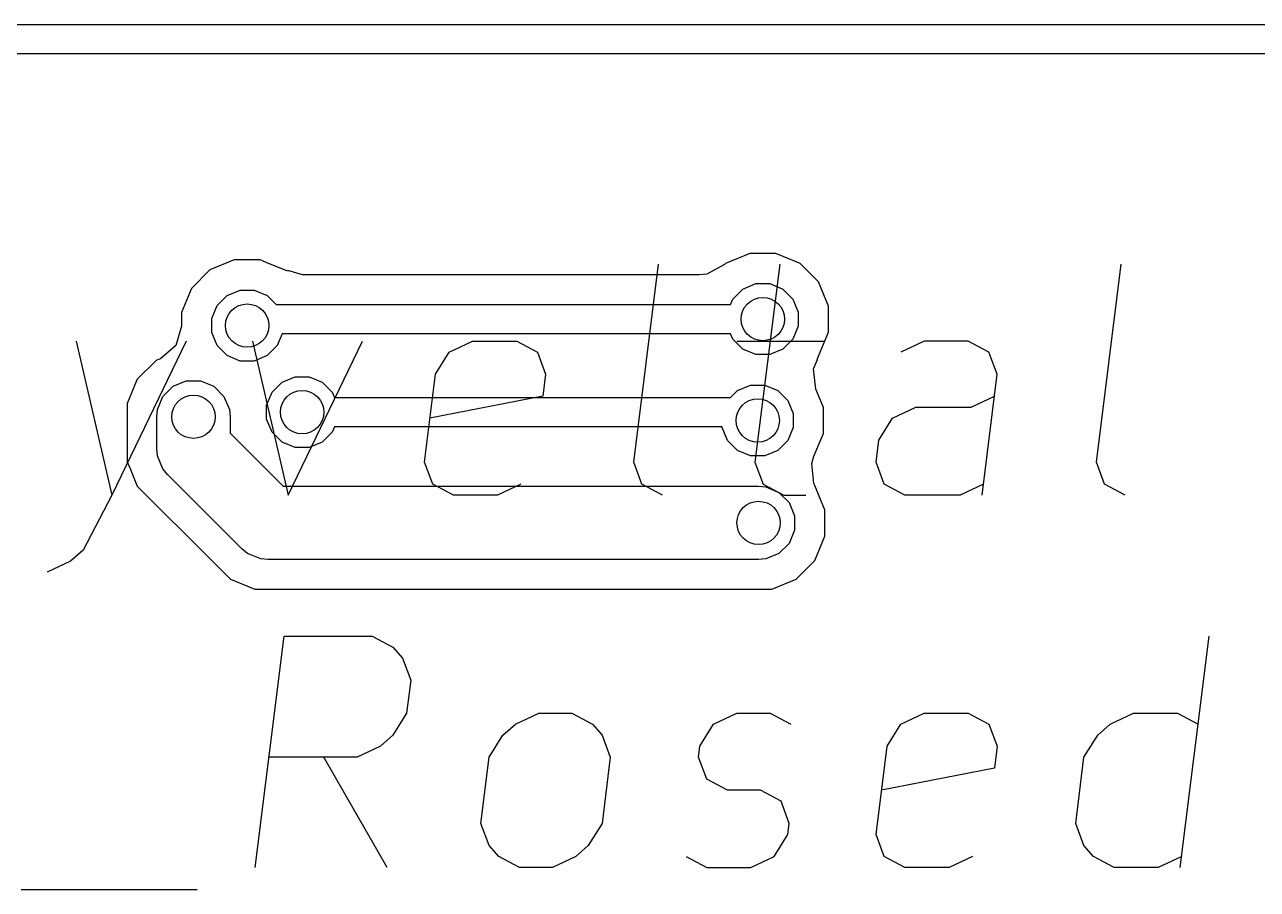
# Model space of a CAD drawing. Extents: x -28 to 34.6, y -6.7 to 48.3.
# Drawn here: x -3.925 to 0.338, y 16.05 to 19.043 of the extents above; entities that cross this region are included whole.
import ezdxf

# ---------------------------------------------------------------- set-up
doc = ezdxf.new("R2010")
doc.units = 0
doc.layers.add('BLACK', color=7, linetype='CONTINUOUS')

msp = doc.modelspace()

# ---------------------------------------------------------------- linework, layer by layer
at = {"layer": 'BLACK', "linetype": 'CONTINUOUS'}
for p, q in [((-9.749238, 19.043125), (19.484332, 19.043125)), ((-9.717162, 18.942625), (8.953232, 18.942625)), ((-1.4174, 18.250959), (-1.500868, 18.216385)), ((-1.417398, 18.250959), (-1.4174, 18.250959)), ((-1.327052, 18.250959), (-1.417398, 18.250959)), ((-1.327051, 18.250959), (-1.327052, 18.250959)), ((-1.256847, 18.221879), (-1.327051, 18.250959)), ((-3.200843, 18.228425), (-3.284311, 18.193851)), ((-3.200841, 18.228425), (-3.200843, 18.228425)), ((-3.110495, 18.228425), (-3.200841, 18.228425)), ((-3.110494, 18.228425), (-3.110495, 18.228425)), ((-3.081425, 18.216384), (-3.110494, 18.228425)), ((-3.027026, 18.193851), (-3.081425, 18.216384)), ((-1.81867, 17.528148), (-1.732956, 18.213862)), ((-1.504174, 18.213078), (-1.565497, 18.179593)), ((-1.500869, 18.216384), (-1.504174, 18.213078)), ((-1.500868, 18.216385), (-1.500869, 18.216384)), ((-1.313908, 18.213862), (-1.399622, 17.528148)), ((-1.243583, 18.216385), (-1.256847, 18.221879)), ((-1.179699, 18.152501), (-1.243583, 18.216385)), ((-0.218669, 17.528148), (-0.132955, 18.213862)), ((-3.284311, 18.193851), (-3.348194, 18.129968)), ((-3.015743, 18.189177), (-3.027026, 18.193851)), ((-3.0147, 18.191696), (-3.015743, 18.189177)), ((-2.963832, 18.176759), (-3.0147, 18.191696)), ((-1.591855, 18.176759), (-2.963832, 18.176759)), ((-1.565497, 18.179593), (-1.591855, 18.176759)), ((-3.348194, 18.129968), (-3.382768, 18.0465)), ((-3.225114, 18.105259), (-3.180054, 18.123923)), ((-3.180054, 18.123923), (-3.131282, 18.123923)), ((-3.131282, 18.123923), (-3.086222, 18.105259)), ((-1.476159, 18.093305), (-1.441671, 18.127793)), ((-1.441671, 18.127793), (-1.396611, 18.146457)), ((-1.396611, 18.146457), (-1.347839, 18.146457)), ((-1.347839, 18.146457), (-1.302779, 18.127793)), ((-1.302779, 18.127793), (-1.268291, 18.093305)), ((-1.145125, 18.069032), (-1.179699, 18.152501)), ((-3.259602, 18.070771), (-3.225114, 18.105259)), ((-3.086222, 18.105259), (-3.055622, 18.074659)), ((-1.483882, 18.074659), (-1.476159, 18.093305)), ((-1.268291, 18.093305), (-1.249627, 18.048245)), ((-3.382768, 18.0465), (-3.382768, 17.999408)), ((-3.278266, 18.025711), (-3.259602, 18.070771)), ((-3.055622, 18.074659), (-1.483882, 18.074659)), ((-1.249627, 18.048245), (-1.249627, 17.999473)), ((-1.145125, 17.978686), (-1.145125, 18.069032)), ((-3.382768, 17.999408), (-3.402453, 17.932369)), ((-3.278266, 17.976939), (-3.278266, 18.025711)), ((-1.249627, 17.999473), (-1.268291, 17.954413)), ((-3.259602, 17.931879), (-3.278266, 17.976939)), ((-3.034677, 17.973059), (-3.051734, 17.931879)), ((-1.483882, 17.973059), (-3.034677, 17.973059)), ((-1.476159, 17.954413), (-1.483882, 17.973059)), ((-1.441671, 17.919925), (-1.476159, 17.954413)), ((-1.268291, 17.954413), (-1.302779, 17.919925)), ((-1.179699, 17.895217), (-1.145125, 17.978686)), ((-3.747242, 17.947196), (-3.623432, 17.413862)), ((-3.36629, 17.947196), (-3.623432, 17.413862)), ((-3.402453, 17.932369), (-3.455257, 17.886614)), ((-3.225114, 17.897391), (-3.259602, 17.931879)), ((-3.137718, 17.947196), (-3.013908, 17.413862)), ((-3.051734, 17.931879), (-3.086222, 17.897391)), ((-3.013908, 17.413862), (-2.756766, 17.947196)), ((-2.504384, 17.83291), (-2.456765, 17.9091)), ((-2.456765, 17.9091), (-2.375813, 17.947196)), ((-2.375813, 17.947196), (-2.223432, 17.947196)), ((-2.223432, 17.947196), (-2.152004, 17.9091)), ((-2.152004, 17.9091), (-2.123432, 17.83291)), ((-1.461527, 17.947196), (-1.156765, 17.947196)), ((-1.396611, 17.901261), (-1.441671, 17.919925)), ((-1.302779, 17.919925), (-1.347839, 17.901261)), ((-0.813908, 17.947196), (-0.89486, 17.9091)), ((-0.661527, 17.947196), (-0.813908, 17.947196)), ((-0.590099, 17.9091), (-0.661527, 17.947196)), ((-0.561527, 17.83291), (-0.590099, 17.9091)), ((-3.471275, 17.879892), (-3.535716, 17.815451)), ((-3.471274, 17.879894), (-3.471275, 17.879892)), ((-3.459312, 17.884848), (-3.471274, 17.879894)), ((-3.455257, 17.886614), (-3.459312, 17.884848)), ((-3.180054, 17.878727), (-3.225114, 17.897391)), ((-3.131282, 17.878727), (-3.180054, 17.878727)), ((-3.086222, 17.897391), (-3.131282, 17.878727)), ((-1.347839, 17.901261), (-1.396611, 17.901261)), ((-1.1967, 17.851228), (-1.183619, 17.883622)), ((-1.184373, 17.883934), (-1.179699, 17.895217)), ((-1.183619, 17.883622), (-1.184373, 17.883934)), ((-3.035114, 17.80538), (-2.990054, 17.824044)), ((-2.990054, 17.824044), (-2.941282, 17.824044)), ((-2.941282, 17.824044), (-2.896222, 17.80538)), ((-2.54248, 17.528148), (-2.504384, 17.83291)), ((-2.123432, 17.83291), (-2.132956, 17.756719)), ((-1.189232, 17.781761), (-1.1967, 17.851228)), ((-0.613908, 17.413862), (-0.561527, 17.83291)), ((-3.535717, 17.815451), (-3.570597, 17.731245)), ((-3.535716, 17.815451), (-3.535717, 17.815451)), ((-3.447094, 17.75623), (-3.412054, 17.79127)), ((-3.412054, 17.79127), (-3.366273, 17.810233)), ((-3.366273, 17.810233), (-3.316721, 17.810233)), ((-3.316721, 17.810233), (-3.27094, 17.79127)), ((-3.27094, 17.79127), (-3.2359, 17.75623)), ((-3.069602, 17.770892), (-3.035114, 17.80538)), ((-2.896222, 17.80538), (-2.861734, 17.770892)), ((-1.459314, 17.776634), (-1.414254, 17.795298)), ((-1.414254, 17.795298), (-1.365482, 17.795298)), ((-1.365482, 17.795298), (-1.320422, 17.776634)), ((-1.162768, 17.717873), (-1.189232, 17.781761)), ((-3.466057, 17.710449), (-3.447094, 17.75623)), ((-3.2359, 17.75623), (-3.216937, 17.710449)), ((-3.088266, 17.725832), (-3.069602, 17.770892)), ((-2.861734, 17.770892), (-2.854011, 17.752246)), ((-2.854011, 17.752246), (-1.483702, 17.752246)), ((-2.132956, 17.756719), (-2.523432, 17.680529)), ((-1.483702, 17.752246), (-1.459314, 17.776634)), ((-1.320422, 17.776634), (-1.285934, 17.742146)), ((-1.285934, 17.742146), (-1.26727, 17.697086)), ((-0.652003, 17.718624), (-0.571051, 17.756719)), ((-3.570597, 17.731245), (-3.570597, 17.530222)), ((-3.468497, 17.685673), (-3.466057, 17.710449)), ((-3.216937, 17.710449), (-3.214497, 17.685673)), ((-3.088266, 17.67706), (-3.088266, 17.725832)), ((-1.26727, 17.697086), (-1.26727, 17.648314)), ((-1.162768, 17.627527), (-1.162768, 17.717873)), ((-0.923432, 17.680529), (-0.842479, 17.718624)), ((-0.842479, 17.718624), (-0.652003, 17.718624)), ((-3.468497, 17.575794), (-3.468497, 17.685673)), ((-3.214497, 17.685673), (-3.214497, 17.6284)), ((-3.069602, 17.632), (-3.088266, 17.67706)), ((-0.971051, 17.604338), (-0.923432, 17.680529)), ((-3.214497, 17.6284), (-3.031198, 17.4451)), ((-3.035114, 17.597512), (-3.069602, 17.632)), ((-2.861734, 17.632), (-2.896222, 17.597512)), ((-2.854011, 17.650646), (-2.861734, 17.632)), ((-1.512466, 17.650646), (-2.854011, 17.650646)), ((-1.512466, 17.648314), (-1.512466, 17.650646)), ((-1.493802, 17.603254), (-1.512466, 17.648314)), ((-1.26727, 17.648314), (-1.285934, 17.603254)), ((-1.195264, 17.549076), (-1.162768, 17.627527)), ((-3.466057, 17.551018), (-3.468497, 17.575794)), ((-2.990054, 17.578848), (-3.035114, 17.597512)), ((-2.941282, 17.578848), (-2.990054, 17.578848)), ((-2.896222, 17.597512), (-2.941282, 17.578848)), ((-1.459314, 17.568766), (-1.493802, 17.603254)), ((-1.414254, 17.550102), (-1.459314, 17.568766)), ((-1.320422, 17.568766), (-1.365482, 17.550102)), ((-1.285934, 17.603254), (-1.320422, 17.568766)), ((-0.980575, 17.528148), (-0.971051, 17.604338)), ((-3.570597, 17.530222), (-3.561773, 17.50892)), ((-3.466057, 17.551017), (-3.466057, 17.551018)), ((-3.463492, 17.544825), (-3.466057, 17.551017)), ((-3.447094, 17.505237), (-3.463492, 17.544825)), ((-2.513908, 17.451957), (-2.54248, 17.528148)), ((-1.790099, 17.451957), (-1.81867, 17.528148)), ((-1.365482, 17.550102), (-1.414254, 17.550102)), ((-1.399622, 17.528148), (-1.371051, 17.451957)), ((-1.202729, 17.523649), (-1.195264, 17.549076)), ((-1.195259, 17.454179), (-1.202729, 17.523649)), ((-0.952003, 17.451957), (-0.980575, 17.528148)), ((-0.190098, 17.451957), (-0.218669, 17.528148)), ((-3.561773, 17.50892), (-3.561772, 17.508918)), ((-3.561772, 17.508918), (-3.53572, 17.44602)), ((-3.447093, 17.505236), (-3.447094, 17.505237)), ((-3.4313, 17.485991), (-3.447093, 17.505236)), ((-3.173606, 17.228298), (-3.4313, 17.485991)), ((-3.53572, 17.44602), (-3.535719, 17.446019)), ((-3.535719, 17.446019), (-3.278024, 17.188325)), ((-3.031198, 17.4451), (-1.386868, 17.4451)), ((-2.44248, 17.413862), (-2.513908, 17.451957)), ((-2.209146, 17.451957), (-2.290099, 17.413862)), ((-1.71867, 17.413862), (-1.790099, 17.451957)), ((-1.386868, 17.4451), (-1.362092, 17.44266)), ((-1.371051, 17.451957), (-1.299622, 17.413862)), ((-1.362092, 17.44266), (-1.316311, 17.423697)), ((-1.192649, 17.447877), (-1.195259, 17.454179)), ((-1.192647, 17.447875), (-1.192649, 17.447877)), ((-1.172752, 17.399845), (-1.192647, 17.447875)), ((-0.880575, 17.413862), (-0.952003, 17.451957)), ((-0.609146, 17.451957), (-0.690099, 17.413862)), ((-0.118669, 17.413862), (-0.190098, 17.451957)), ((-3.623432, 17.413862), (-3.723432, 17.223386)), ((-2.290099, 17.413862), (-2.44248, 17.413862)), ((-1.316311, 17.423697), (-1.281271, 17.388657)), ((-1.299622, 17.413862), (-1.223432, 17.413862)), ((-1.161882, 17.373602), (-1.172752, 17.399845)), ((-0.690099, 17.413862), (-0.880575, 17.413862)), ((-1.281271, 17.388657), (-1.262308, 17.342876)), ((-1.157768, 17.363671), (-1.161882, 17.373602)), ((-1.157768, 17.272529), (-1.157768, 17.363671)), ((-1.262308, 17.342876), (-1.262308, 17.293324)), ((-1.262308, 17.293324), (-1.281271, 17.247543)), ((-1.192647, 17.188325), (-1.157768, 17.272529)), ((-3.154361, 17.212504), (-3.173606, 17.228298)), ((-1.281271, 17.247543), (-1.316311, 17.212503)), ((-3.76629, 17.185291), (-3.847242, 17.147196)), ((-3.723432, 17.223386), (-3.76629, 17.185291)), ((-3.278024, 17.188325), (-3.213578, 17.123879)), ((-3.15436, 17.212503), (-3.154361, 17.212504)), ((-3.108579, 17.19354), (-3.15436, 17.212503)), ((-3.083803, 17.1911), (-3.108579, 17.19354)), ((-1.386868, 17.1911), (-3.083803, 17.1911)), ((-1.362092, 17.19354), (-1.386868, 17.1911)), ((-1.316311, 17.212503), (-1.362092, 17.19354)), ((-1.25709, 17.123881), (-1.192649, 17.188322)), ((-1.192649, 17.188323), (-1.192647, 17.188325)), ((-1.192649, 17.188322), (-1.192649, 17.188323)), ((-3.213578, 17.123879), (-3.129374, 17.089)), ((-1.341297, 17.089), (-1.257093, 17.123879)), ((-1.257093, 17.123879), (-1.257091, 17.123881)), ((-1.257091, 17.123881), (-1.25709, 17.123881)), ((-3.129374, 17.089), (-3.129373, 17.089)), ((-3.129373, 17.089), (-1.341298, 17.089)), ((-1.341298, 17.089), (-1.341297, 17.089)), ((-3.128194, 16.125907), (-3.028194, 16.925907)), ((-3.028194, 16.925907), (-2.723432, 16.925907)), ((-2.723432, 16.925907), (-2.652004, 16.887812)), ((-2.652004, 16.887812), (-2.61867, 16.849717)), ((0.071806, 16.125907), (0.171806, 16.925907)), ((-2.61867, 16.849717), (-2.590099, 16.773526)), ((-2.590099, 16.773526), (-2.604385, 16.659241)), ((-2.604385, 16.659241), (-2.652004, 16.58305)), ((-2.228194, 16.621145), (-2.147242, 16.659241)), ((-2.147242, 16.659241), (-2.032956, 16.659241)), ((-2.032956, 16.659241), (-1.961528, 16.621145)), ((-1.542479, 16.621145), (-1.461527, 16.659241)), ((-1.461527, 16.659241), (-1.347241, 16.659241)), ((-1.347241, 16.659241), (-1.275813, 16.621145)), ((-0.89486, 16.621145), (-0.813908, 16.659241)), ((-0.813908, 16.659241), (-0.661527, 16.659241)), ((-0.661527, 16.659241), (-0.590099, 16.621145)), ((-0.171051, 16.621145), (-0.090099, 16.659241)), ((-0.090099, 16.659241), (0.062282, 16.659241)), ((0.062282, 16.659241), (0.133711, 16.621145)), ((-2.271051, 16.58305), (-2.228194, 16.621145)), ((-1.961528, 16.621145), (-1.928194, 16.58305)), ((-1.590098, 16.544955), (-1.542479, 16.621145)), ((-0.942479, 16.544955), (-0.89486, 16.621145)), ((-0.590099, 16.621145), (-0.561527, 16.544955)), ((-0.213908, 16.58305), (-0.171051, 16.621145)), ((-2.694861, 16.544955), (-2.775813, 16.50686)), ((-2.652004, 16.58305), (-2.694861, 16.544955)), ((-2.31867, 16.50686), (-2.271051, 16.58305)), ((-1.928194, 16.58305), (-1.899623, 16.50686)), ((-1.59486, 16.50686), (-1.590098, 16.544955)), ((-0.980575, 16.240193), (-0.942479, 16.544955)), ((-0.561527, 16.544955), (-0.571051, 16.468764)), ((-0.261527, 16.50686), (-0.213908, 16.58305)), ((-2.775813, 16.50686), (-3.080575, 16.50686)), ((-2.671051, 16.125907), (-2.890099, 16.50686)), ((-2.347242, 16.278288), (-2.31867, 16.50686)), ((-1.899623, 16.50686), (-1.928194, 16.278288)), ((-1.566289, 16.430669), (-1.59486, 16.50686)), ((-0.290099, 16.278288), (-0.261527, 16.50686)), ((-0.571051, 16.468764), (-0.961527, 16.392574)), ((-1.49486, 16.392574), (-1.566289, 16.430669)), ((-1.380575, 16.392574), (-1.49486, 16.392574)), ((-1.309146, 16.354479), (-1.380575, 16.392574)), ((-1.280575, 16.278288), (-1.309146, 16.354479)), ((-2.31867, 16.202098), (-2.347242, 16.278288)), ((-1.928194, 16.278288), (-1.975813, 16.202098)), ((-1.285337, 16.240193), (-1.280575, 16.278288)), ((-0.261527, 16.202098), (-0.290099, 16.278288)), ((-2.285337, 16.164002), (-2.31867, 16.202098)), ((-1.975813, 16.202098), (-2.01867, 16.164002)), ((-1.332956, 16.164002), (-1.285337, 16.240193)), ((-0.952003, 16.164002), (-0.980575, 16.240193)), ((-0.228194, 16.164002), (-0.261527, 16.202098)), ((-2.213908, 16.125907), (-2.285337, 16.164002)), ((-2.01867, 16.164002), (-2.099623, 16.125907)), ((-1.637718, 16.164002), (-1.566289, 16.125907)), ((-1.413908, 16.125907), (-1.332956, 16.164002)), ((-0.880575, 16.125907), (-0.952003, 16.164002)), ((-0.647241, 16.164002), (-0.728194, 16.125907)), ((-0.156765, 16.125907), (-0.228194, 16.164002)), ((0.076568, 16.164002), (-0.004385, 16.125907)), ((-2.099623, 16.125907), (-2.213908, 16.125907)), ((-1.566289, 16.125907), (-1.413908, 16.125907)), ((-0.728194, 16.125907), (-0.880575, 16.125907)), ((-0.004385, 16.125907), (-0.156765, 16.125907)), ((-3.937718, 16.049717), (-3.328194, 16.049717))]:
    msp.add_line(p, q, dxfattribs=at)
at = {"layer": 'BLACK'}
for centre in [(-1.372225, 18.023859), (-3.155668, 18.001325), (-3.341497, 17.685673), (-2.965668, 17.701446), (-1.389868, 17.6727), (-1.386868, 17.3181)]:
    msp.add_circle(centre, 0.075, dxfattribs=at)

doc.saveas('drawing.dxf')
